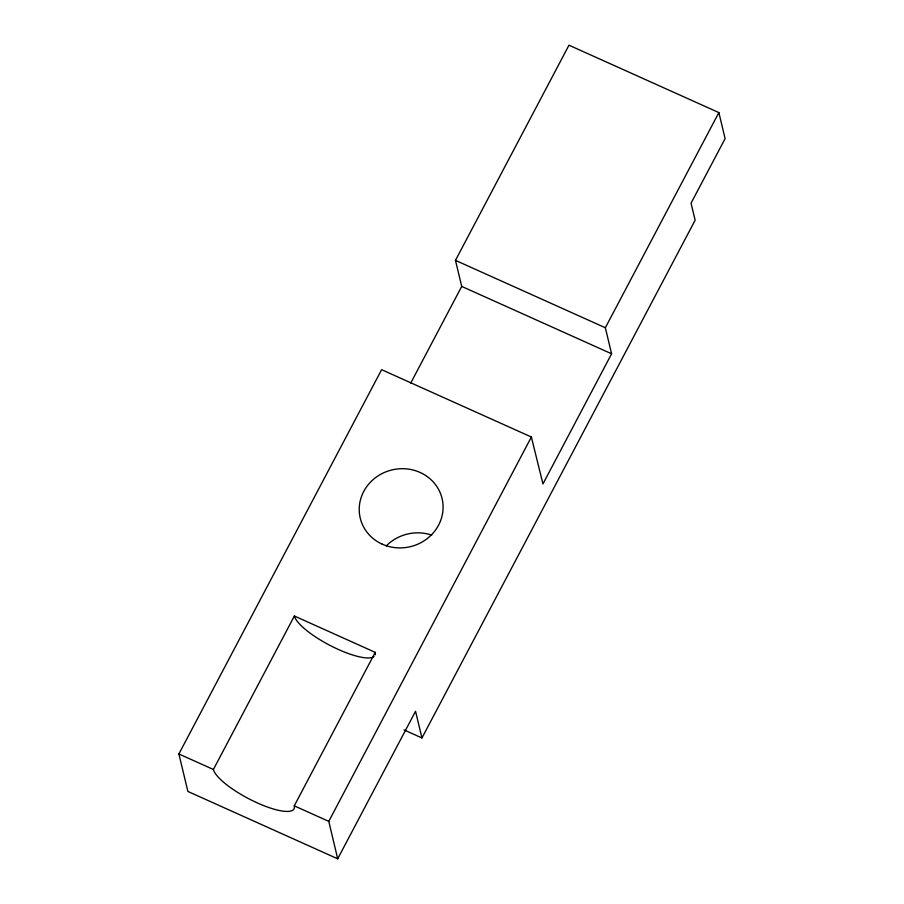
<?xml version="1.0" encoding="UTF-8"?>
<svg xmlns="http://www.w3.org/2000/svg" width="904" height="904" viewBox="0 0 904 904"><rect width="100%" height="100%" fill="white"/><g stroke="black" fill="none" stroke-linecap="round" stroke-linejoin="round"><path stroke-width="1.36" d="M404.02 729.901L421.953 737.969L415.546 711.279L337.7 858.8L187.885 791.441L178.89 753.97L381.624 369.679L531.371 437.005L542.954 483.922L611.601 353.792L605.352 327.756L718.861 112.582L568.978 45.2L455.469 260.363L461.718 286.41L410.721 383.081M337.7 858.8L328.773 821.363L294.263 805.837A45.449 12.17 27.8 0 1 257.516 803.001A45.449 12.17 27.8 0 1 213.4 769.485L294.376 616.008L375.228 652.36A45.449 12.17 27.8 0 1 375.25 654.745M294.263 805.837L375.228 652.36M328.773 821.363L531.371 437.005M421.953 737.969L695.142 220.214L691.051 203.174L725.11 138.628L718.861 112.582M455.469 260.363L605.352 327.756M461.718 286.41L611.601 353.792M178.89 753.97L213.4 769.485M374.053 656.507A45.449 12.17 27.8 0 1 331.406 646.123A45.449 12.17 27.8 0 1 294.376 616.008M386.211 545.948A42.081 39.471 -13.5 0 1 431.716 535.123M382.234 544.163A42.081 39.471 -13.5 0 0 443.028 504.94A42.081 39.471 -13.5 0 0 378.188 475.798A42.081 39.471 -13.5 0 0 382.234 544.163"/></g></svg>
